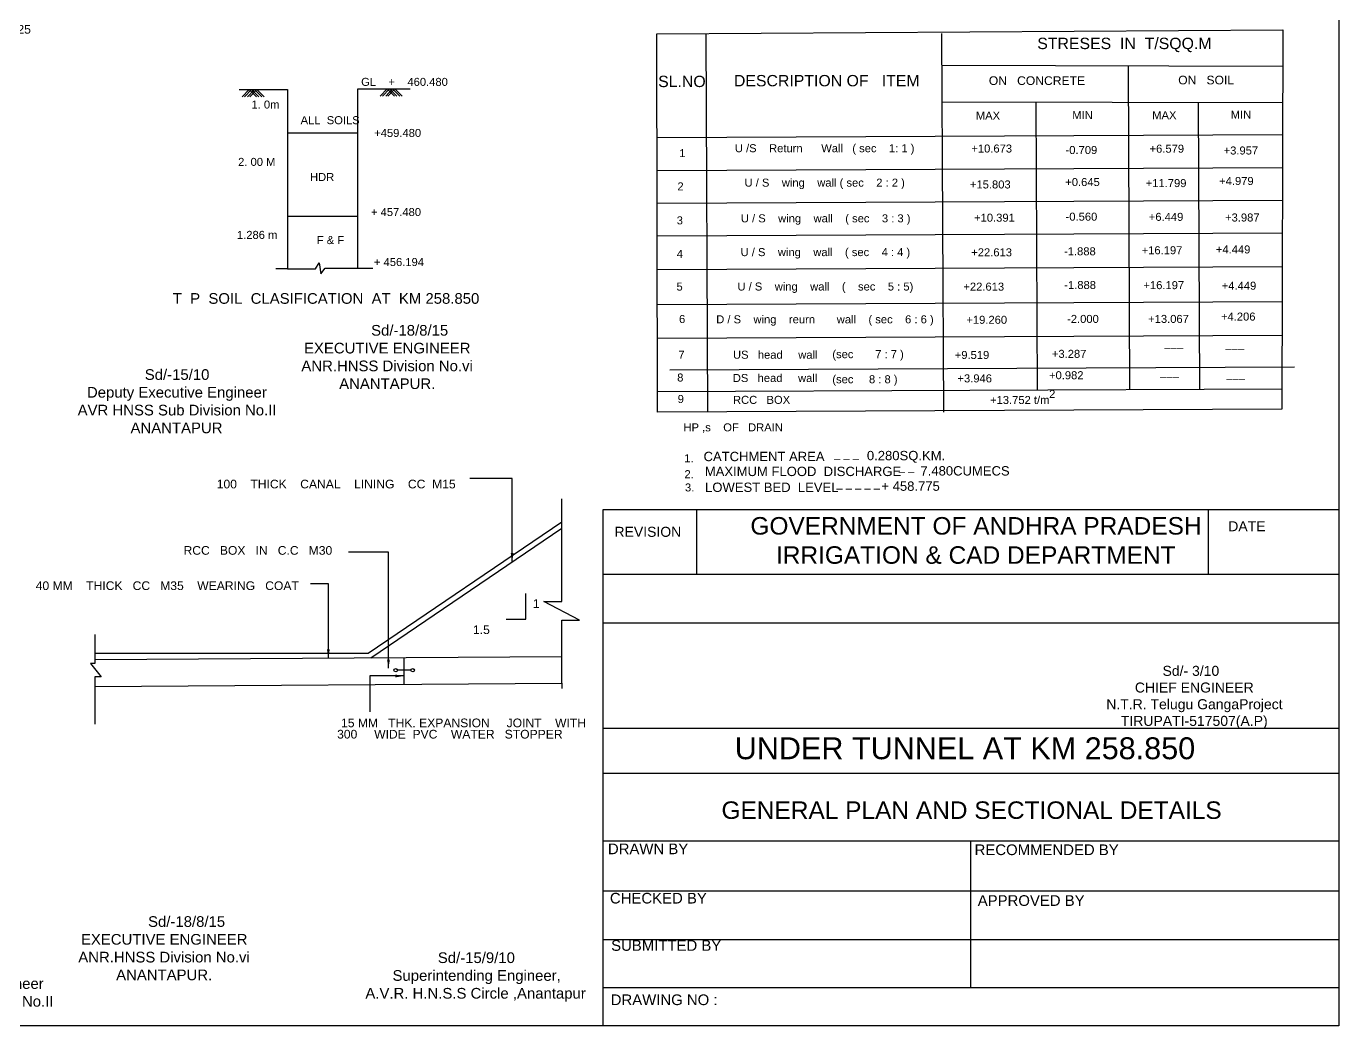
# Model space of a CAD drawing. Header units: inches. Extents: x 48010 to 53514, y -54 to 3817.
# Drawn here: x 51546 to 53514, y -54 to 1444 of the extents above; entities that cross this region are included whole.
import ezdxf

# ---------------------------------------------------------------- set-up
doc = ezdxf.new("R2010")
doc.units = ezdxf.units.IN
doc.header["$MEASUREMENT"] = 0
doc.layers.add('DIMENSIONS', color=255, linetype='Continuous')
doc.layers.add('TEXT', color=1, linetype='Continuous')
doc.styles.get("Standard").update_dxf_attribs({"font": 'arial.ttf', "height": 13})
doc.dimstyles.get("Standard").update_dxf_attribs({"dimtxt": 12, "dimasz": 13, "dimexe": 0.18, "dimexo": 0.0625, "dimgap": 0.09, "dimtad": 0, "dimtih": 1, "dimtoh": 1, "dimdec": 4, "dimzin": 0, "dimdsep": 46, "dimtxsty": 'Standard', "dimcen": 0.09, "dimse1": 1, "dimse2": 1, "dimadec": 0, "dimazin": 0, "dimtfac": 1, "dimtdec": 4, "dimtofl": 0, "dimtmove": 0, "dimatfit": 3, "dimfxl": 1, "dimtolj": 1, "dimtzin": 0, "dimarcsym": 0})

# ---------------------------------------------------------------- blocks, each defined once
blk = doc.blocks.new('*D102')
at = {"layer": 'Defpoints', "color": 0, "transparency": 16777216}
for p in [(51467.6, 1679.7), (51467.6, 1199.8), (51533, 1199.8)]:
    blk.add_point(p, dxfattribs=at)
at = {"layer": 'DIMENSIONS', "color": 0, "lineweight": -2, "transparency": 16777216}
for p, q in [((51533, 1666.7), (51533, 1446.5)), ((51533, 1212.8), (51533, 1433))]:
    blk.add_line(p, q, dxfattribs=at)
at = {"layer": 'DIMENSIONS', "color": 0, "transparency": 16777216}
for points in [[(51530.9, 1666.7), (51535.2, 1666.7), (51533, 1679.7)], [(51530.9, 1212.8), (51535.2, 1212.8), (51533, 1199.8)]]:
    blk.add_solid(points, dxfattribs=at)
at = {"layer": 'DIMENSIONS', "color": 0, "transparency": 16777216, "insert": (51533, 1439.8), "char_height": 13, "attachment_point": 5}
blk.add_mtext('\\A1;4225', dxfattribs=at)

msp = doc.modelspace()

# ---------------------------------------------------------------- linework, layer by layer
at = {"layer": 'DIMENSIONS', "color": 0}
for points in [[(52491.36028, 1433.24912), (53429.92107, 1438.9678), (53428.75239, 870.16263), (52492.52938, 865.63641), (52491.36028, 1433.24912)], [(52565.00126, 1433.69782), (52567.74582, 866.00005)], [(52918.45948, 1433.69782), (52921.20405, 866.00005)], [(52918.69056, 1385.90105), (53429.80988, 1384.8509)], [(53198.3457, 1385.32647), (53200.16056, 900.00623)], [(51865.3469, 1349.66999), (51937.67741, 1349.66999), (51937.67741, 1080.81242), (51920.41504, 1080.81242)], [(51870.0713, 1338.70245), (51880.32972, 1349.66999), (51891.31655, 1338.58112)], [(51873.59195, 1338.70245), (51883.85036, 1349.66999), (51894.83719, 1338.58112)], [(51878.1445, 1338.70245), (51888.40291, 1349.66999), (51899.38974, 1338.58112)], [(51881.42233, 1338.70245), (51891.68075, 1349.66999), (51902.66758, 1338.58112)], [(52043.52511, 1081.6896), (52043.52511, 1350.6501), (52121.79393, 1350.6501)], [(52077.01818, 1339.68256), (52087.2766, 1350.6501), (52098.26343, 1339.56123)], [(52080.53883, 1339.68256), (52090.79725, 1350.6501), (52101.78407, 1339.56123)], [(52085.09138, 1339.68256), (52095.3498, 1350.6501), (52106.33662, 1339.56123)], [(52088.36921, 1339.68256), (52098.62763, 1350.6501), (52109.61446, 1339.56123)], [(52918.95456, 1331.29384), (53429.69769, 1330.24446)], [(53059.94941, 1331.00415), (53061.99166, 899.35252)], [(53303.14407, 1330.50448), (53305.17852, 900.5031)], [(51937.67741, 1284.50543), (52043.52511, 1284.50543)], [(52492.46549, 1277.65949), (53428.81593, 1282.08961)], [(52492.46549, 1228.05253), (53428.81593, 1232.48265)], [(52492.46549, 1179.13259), (53428.81593, 1183.56271)], [(51937.67741, 1159.68109), (52043.52511, 1159.68109)], [(52492.46549, 1130.21265), (53428.81593, 1134.64277)], [(51937.67741, 1080.81242), (51979.95054, 1080.81242), (51985.36605, 1089.96681), (51987.99418, 1073.4124), (51994.52464, 1081.6896), (52065.58533, 1081.6896)], [(52492.46549, 1079.60581), (53428.81593, 1084.03594)], [(52492.46549, 1027.31209), (53428.81593, 1031.74221)], [(52492.46549, 976.70525), (53428.81593, 981.13537)], [(52511.11862, 929.44107), (53447.46907, 933.87119)], [(52492.46549, 896.65794), (53428.81593, 901.08806)], [(52349.21986, 459.65097), (52349.21986, 553.8587), (52375.42766, 553.8587), (52322.18944, 581.97608), (52349.08459, 581.97608), (52349.08459, 735.75475)], [(52551.20603, 719.70905), (52551.20603, 623.01292)], [(53318.31663, 719.70905), (53318.31663, 623.01292)], [(52349.08459, 700.79176), (52058.64145, 503.85943), (51649.10092, 503.85943)], [(52062.82702, 497.57514), (52349.08459, 692.18392)], [(52411.09969, 623.01292), (53513.89021, 623.01292)], [(52265.54247, 555.38897), (52295.38637, 555.38897), (52295.38637, 593.94283)], [(51649.10092, 532.39879), (51649.10092, 489.11304), (51642.41275, 489.11304), (51658.37579, 468.85724), (51648.924, 468.85724), (51648.924, 397.8983)], [(52411.09969, 550.04309), (53513.89021, 550.04309)], [(51649.10092, 495.11795), (52349.21986, 499.27607)], [(52112.24893, 497.86867), (52112.53493, 457.95499)], [(52123.03646, 478.99473), (52102.56837, 478.99473)], [(51648.924, 454.63296), (52349.21986, 459.65097), (52349.21986, 451.55596)], [(52411.09969, 391.94179), (53513.89021, 391.94179)], [(52411.09969, 324.49998), (53513.89021, 324.49998)], [(52411.09969, 223.33013), (53513.89021, 223.33013)], [(52962.49495, 3.31504), (52962.49495, 223.33013)], [(52411.09969, 148.1491), (53513.89021, 148.1491)], [(52411.09969, 75.17927), (53513.89021, 75.17927)], [(52411.09969, 3.31504), (53513.89021, 3.31504)]]:
    msp.add_lwpolyline(points, dxfattribs=at)
msp.add_lwpolyline([(52411.09969, 719.70905), (53513.89021, 719.70905), (53513.89021, -54.12416), (52411.09969, -54.12416)], close=True, dxfattribs=at)
for centre in [(52100.05323, 478.99473), (52125.5516, 478.99473)]:
    msp.add_circle(centre, 2.51514, dxfattribs=at)
at = {"layer": 'TEXT', "color": 0}
msp.add_lwpolyline([(53513.89021, -54.12416), (48009.91618, -54.12416), (48009.91618, 3816.99518), (53513.89021, 3816.99518)], close=True, dxfattribs=at)

# ---------------------------------------------------------------- texts
at = {"layer": 'DIMENSIONS', "color": 0}
for s, height, p in [('REVISION', 15, (52428.09904, 678.94313)), ('DATE', 15, (53348.22406, 687.29542)), ('DRAWN BY ', 16, (52418.23703, 203.09414)), ('RECOMMENDED BY', 16, (52967.96679, 201.74819)), ('CHECKED BY ', 16, (52421.24516, 129.16456)), ('APPROVED BY ', 16, (52972.68843, 125.60007)), ('SUBMITTED BY ', 16, (52423.05004, 58.24025)), ('DRAWING NO :  ', 16, (52422.44248, -23.16757))]:
    msp.add_text(s, height=height, dxfattribs=at).set_placement(p)
at = {"layer": 'DIMENSIONS', "color": 0, "attachment_point": 1}
for s, insert, char_height, width in [('\\pi58.679;           Sd/-18/8/15\\P\\pi26.373;EXECUTIVE ENGINEER  \\P\\pi22.378;ANR.HNSS Division No.vi \\P\\pi79.11;ANANTAPUR.', (51936.28256, 996.58195), 16, 300.3422303), ('\\pi100.27;Sd/-15/10\\P\\pi13.593;Deputy Executive Engineer \\P\\pi-0.36563;AVR HNSS Sub Division No.II \\P\\pi78.909;ANANTAPUR ', (51623.66236, 930.29443), 16, 295.3887963), ('\\pi1.1072;GOVERNMENT OF ANDHRA PRADESH  \\P\\pi39.456;IRRIGATION & CAD DEPARTMENT ', (52630.73801, 708.55882), 26.2519843, 673.8067791), ('                Sd/- 3/10 \\P\\pi51.699;CHIEF ENGINEER \\P\\pi8.7961;N.T.R. Telugu GangaProject  \\P\\pi30.687;TIRUPATI-517507(A.P)', (53156.57229, 485.50104), 15, 280.2252088), ('UNDER TUNNEL AT KM 258.850', (52608.38714, 378.31933), 32.8149803, 688.5249917), ('GENERAL PLAN AND SECTIONAL DETAILS ', (52588.49309, 282.26865), 26.2519843, 935.4207851), ('\\pi58.679;           Sd/-18/8/15\\P\\pi26.373;EXECUTIVE ENGINEER  \\P\\pi22.378;ANR.HNSS Division No.vi \\P\\pi79.11;ANANTAPUR.', (51601.88234, 110.12459), 16, 300.3422303), ('\\pi100.27;Sd/-16/10\\P\\pi13.593;Deputy Executive Engineer \\P\\pi-0.36563;AVR HNSS Sub Division No.II \\P\\pi78.909;ANANTAPUR ', (51289.26214, 43.83707), 16, 295.3887963), ('\\pi125.19;Sd/-15/9/10\\P\\pi57.301;Superintending Engineer, \\P\\pi16.57;A.V.R. H.N.S.S Circle ,Anantapur ', (52038.08338, 55.92737), 16, 363.8786429)]:
    msp.add_mtext(s, dxfattribs=dict(at, insert=insert, char_height=char_height, width=width))
at = {"layer": 'TEXT', "color": 0}
for s, height, p in [('STRESES  IN  T/SQQ.M', 17, (53061.89358, 1410.2342)), ('GL    +    460.480', 12, (52048.27608, 1355.0861)), ('SL.NO', 17, (52493.54051, 1353.28212)), ('DESCRIPTION OF   ITEM', 17, (52607.16689, 1354.41099)), ('ON   CONCRETE', 13, (52989.31227, 1356.45491)), ('ON   SOIL', 13, (53273.2342, 1357.32944)), ('1. 0m', 12, (51883.88993, 1321.0545)), ('ALL  SOILS', 12, (51957.56558, 1297.65778)), ('MAX', 12, (52969.83564, 1304.46086)), ('MIN', 12, (53114.36594, 1305.19618)), ('MAX', 12, (53234.23974, 1305.13814)), ('MIN', 12, (53351.88508, 1306.12141)), ('+459.480', 12, (52067.86613, 1278.51501)), ('1', 12, (52525.20258, 1248.22982)), ('U /S    Return      Wall   ( sec    1: 1 )', 12, (52608.59915, 1255.59932)), ('+10.673', 12, (52963.07339, 1255.14765)), ('-0.709', 12, (53104.29729, 1252.91422)), ('+6.579', 12, (53230.29716, 1254.94825)), ('+3.957', 12, (53341.29644, 1252.19938)), ('2. 00 M', 12, (51863.874, 1235.12473)), ('HDR', 12, (51971.63554, 1212.42102)), ('2', 12, (52522.42917, 1198.36445)), ('U / S    wing    wall ( sec    2 : 2 )', 12, (52623.08503, 1203.99772)), ('+15.803', 12, (52960.96721, 1201.27876)), ('+0.645', 12, (53103.8824, 1204.87764)), ('+11.799', 12, (53224.51691, 1203.32483)), ('+4.979', 12, (53334.53502, 1206.46326)), (' + 457.480', 12, (52058.36254, 1159.94226)), ('U / S    wing    wall    ( sec    3 : 3 )', 12, (52617.55603, 1150.46885)), ('+10.391', 12, (52967.19582, 1151.44902)), ('-0.560', 12, (53104.38131, 1153.00975)), ('+6.449', 12, (53229.17339, 1152.6881)), ('+3.987', 12, (53343.43007, 1151.73557)), ('3', 12, (52521.38915, 1147.46022)), ('1.286 m', 12, (51862.11178, 1125.66353)), ('F & F', 12, (51981.85775, 1117.85406)), ('4', 12, (52521.39032, 1097.08969)), ('U / S    wing    wall    ( sec    4 : 4 )', 12, (52617.14619, 1099.83175)), ('+22.613', 12, (52962.94071, 1099.51519)), ('-1.888', 12, (53102.04254, 1101.06248)), ('+16.197', 12, (53218.42365, 1102.64288)), ('+4.449', 12, (53329.64315, 1103.88072)), ('+ 456.194', 12, (52067.47803, 1084.95755)), ('-1.888', 12, (53102.40092, 1050.53944)), ('T  P  SOIL  CLASIFICATION  AT  KM 258.850', 16, (51765.93141, 1028.3438)), ('5', 12, (52521.04452, 1048.1659)), ('U / S    wing    wall    (    sec    5 : 5)', 12, (52612.46207, 1048.26215)), ('+22.613', 12, (52951.17542, 1048.08813)), ('+16.197', 12, (53221.05247, 1050.28328)), ('+4.449', 12, (53338.47745, 1049.46305)), ('6', 12, (52524.85794, 999.52747)), ('D / S    wing    reurn       wall    ( sec    6 : 6 )', 12, (52580.59457, 999.06854)), ('+19.260', 12, (52955.64441, 998.37433)), ('-2.000', 12, (53106.64795, 999.67463)), ('+13.067', 12, (53228.14507, 999.67463)), ('+4.206', 12, (53337.33778, 1003.20363)), ('7', 12, (52523.81793, 945.85295)), ('US   head     wall', 12, (52605.75209, 945.98409)), ('(sec       7 : 7 )', 12, (52754.67247, 946.82145)), ('+9.519', 12, (52938.19914, 945.62311)), ('+3.287', 12, (53083.84893, 947.31483)), ('___', 12, (53252.75361, 963.99328)), ('___', 12, (53343.97098, 962.6685)), ('+0.982', 12, (53079.53712, 915.24191)), ('8', 12, (52522.08865, 911.81287)), ('DS   head     wall', 12, (52605.45621, 911.10968)), ('(sec     8 : 8 )', 12, (52754.66074, 909.20882)), ('+3.946', 12, (52942.27643, 910.49487)), ('___', 12, (53246.23999, 920.87698)), ('___', 12, (53345.39374, 917.55975)), ('9', 12, (52522.78203, 879.60815)), ('RCC   BOX', 12, (52605.75209, 878.30409)), ('+13.752 t/m', 12, (52991.19528, 878.14532)), ('2', 12, (53079.67681, 887.06981)), ('HP ,s    OF   DRAIN', 12, (52531.52048, 837.07247)), ('0.280SQ.KM.', 14, (52806.50357, 793.78038)), ('1.', 12, (52532.75602, 790.88228)), ('CATCHMENT AREA', 14, (52561.61794, 792.41306)), ('_ _ _  ', 12, (52757.29444, 798.12443)), ('2.', 12, (52533.01144, 766.9001)), ('MAXIMUM FLOOD  DISCHARGE', 14, (52563.50934, 770.04669)), ('_ _', 12, (52854.19268, 778.57354)), ('7.480CUMECS', 14, (52886.82355, 770.88802)), ('100    THICK    CANAL    LINING    CC  M15', 13, (51831.79783, 751.57798)), ('3.', 12, (52533.77769, 746.99999)), ('LOWEST BED  LEVEL', 14, (52563.92837, 746.25395)), ('_ _ _ _ _', 12, (52760.88704, 753.29625)), ('+ 458.775', 14, (52828.26896, 747.94599)), ('RCC   BOX   IN   C.C   M30', 13, (51782.00954, 652.08441)), ('40 MM    THICK   CC   M35    WEARING   COAT', 13, (51560.42191, 599.16599)), ('1', 13, (52305.79789, 572.42175)), ('1.5', 13, (52215.96824, 533.1652)), ('15 MM   THK. EXPANSION     JOINT    WITH', 13, (52018.16882, 393.45874)), ('300     WIDE  PVC    WATER   STOPPER', 13, (52012.28264, 376.53659))]:
    msp.add_text(s, height=height, dxfattribs=at).set_placement(p)

# ---------------------------------------------------------------- dimensions: what is measured, and where the dimension line sits
at = {"layer": 'DIMENSIONS', "color": 0}
dim = msp.add_linear_dim(base=(51533.03405, 1199.83167), p1=(51467.55445, 1679.69809), p2=(51467.55445, 1199.83167), angle=90, text='4225', dimstyle='Standard', dxfattribs=at)
dim.commit()
dim.dimension.update_dxf_attribs({"geometry": '*D102', "text_midpoint": (51533.03405, 1439.76488)})

# ---------------------------------------------------------------- leaders
for points in [[(52274.70959, 641.62097), (52274.70959, 766.29411), (52211.28678, 766.29411)], [(52089.26796, 481.85464), (52089.26796, 656.00125), (52029.22696, 656.00125)], [(51999.16039, 497.19701), (51999.16039, 608.27218), (51972.41397, 608.27218)], [(52112.44644, 470.30471), (52061.11331, 470.30471), (52061.11331, 416.7328)]]:
    msp.add_leader(points, dimstyle='Standard', override={"dimgap": 0.09, "dimtad": 0}, dxfattribs=at)

doc.saveas('drawing.dxf')
